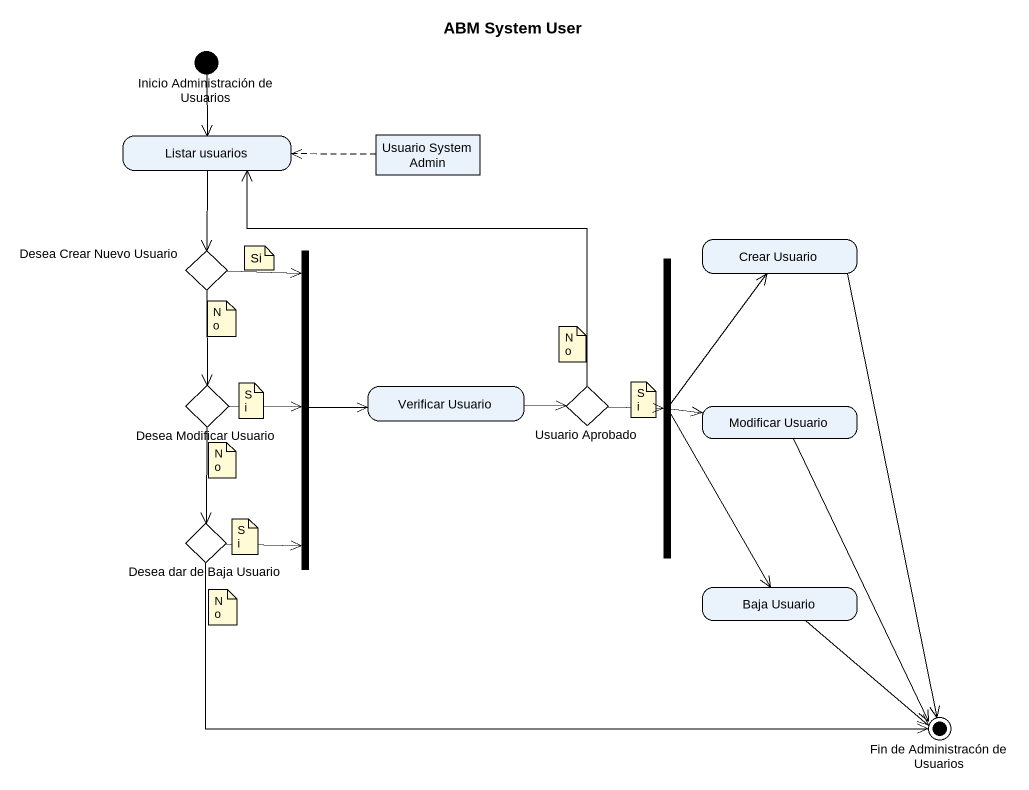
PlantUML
@startuml
title ABM System User
hide empty description
state "Inicio Administración de Usuarios" as Inicio_Administración_de <<start>>
state "Listar usuarios" as Listar_usuarios
state "Usuario System Admin" as Usuario_System_Admin <<object>>
state "Desea Crear Nuevo Usuario" as Desea_Crear_Nuevo_Usuario <<choice>>
state fork1 <<join>>
state "Crear Usuario" as Crear_Usuario
state fork2 <<fork>>
state "Desea Modificar Usuario" as Desea_Modificar_Usuario <<choice>>
state "Verificar Usuario" as Verificar_Usuario
state "Usuario Aprobado" as Usuario_Aprobado <<choice>>
state "Modificar Usuario" as Modificar_Usuario
state "Desea dar de Baja Usuario" as Desea_dar_de_Baja_Usuario <<choice>>
state "Baja Usuario" as Baja_Usuario
state "Fin de Administracón de Usuarios" as Fin_de_Administracón_de <<end>>
Inicio_Administración_de --> Listar_usuarios
Listar_usuarios --> Desea_Crear_Nuevo_Usuario
Usuario_System_Admin -left[dashed]-> Listar_usuarios
Desea_Crear_Nuevo_Usuario --> fork1
Desea_Crear_Nuevo_Usuario --> Desea_Modificar_Usuario
fork1 -right-> Verificar_Usuario
Crear_Usuario --> Fin_de_Administracón_de
fork2 -up-> Crear_Usuario
fork2 -right-> Modificar_Usuario
fork2 --> Baja_Usuario
Desea_Modificar_Usuario -right-> fork1
Desea_Modificar_Usuario --> Desea_dar_de_Baja_Usuario
Verificar_Usuario -right-> Usuario_Aprobado
Usuario_Aprobado -up-> Listar_usuarios
Usuario_Aprobado -right-> fork2
Modificar_Usuario --> Fin_de_Administracón_de
Desea_dar_de_Baja_Usuario -up-> fork1
Desea_dar_de_Baja_Usuario -right-> Fin_de_Administracón_de
Baja_Usuario --> Fin_de_Administracón_de
note as N1
  Si
end note
note as N2
  No
end note
note as N3
  No
end note
note as N4
  Si
end note
note as N5
  Si
end note
note as N6
  No
end note
note as N7
  Si
end note
note as N8
  No
end note
@enduml
